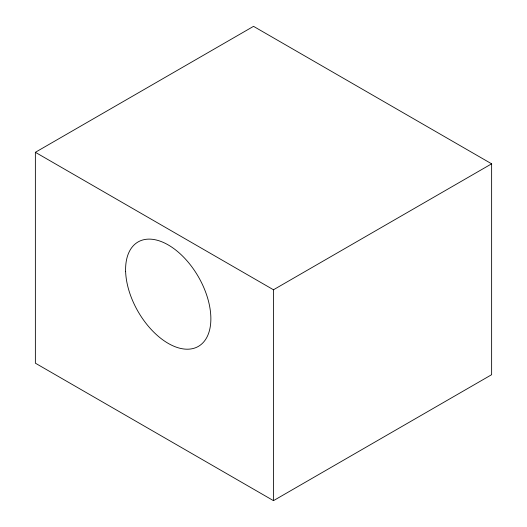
<?xml version="1.0" encoding="UTF-8"?>
<svg xmlns="http://www.w3.org/2000/svg" width="527" height="527" viewBox="0 0 527 527"><rect width="100%" height="100%" fill="white"/><g stroke="black" fill="none" stroke-linecap="round" stroke-linejoin="round"><path stroke-width="0.79" d="M35.368 152.303L253.527 26.35L491.632 163.818L491.632 374.697L273.473 500.65L35.368 363.182L35.368 152.303L273.473 289.771L491.632 163.818M273.473 289.771L273.473 500.65M125.624 271.346A60.295 34.808 60 0 0 190.866 348.953A60.295 34.808 60 0 0 188.198 262.196A60.295 34.808 60 0 0 125.624 271.346"/></g></svg>
